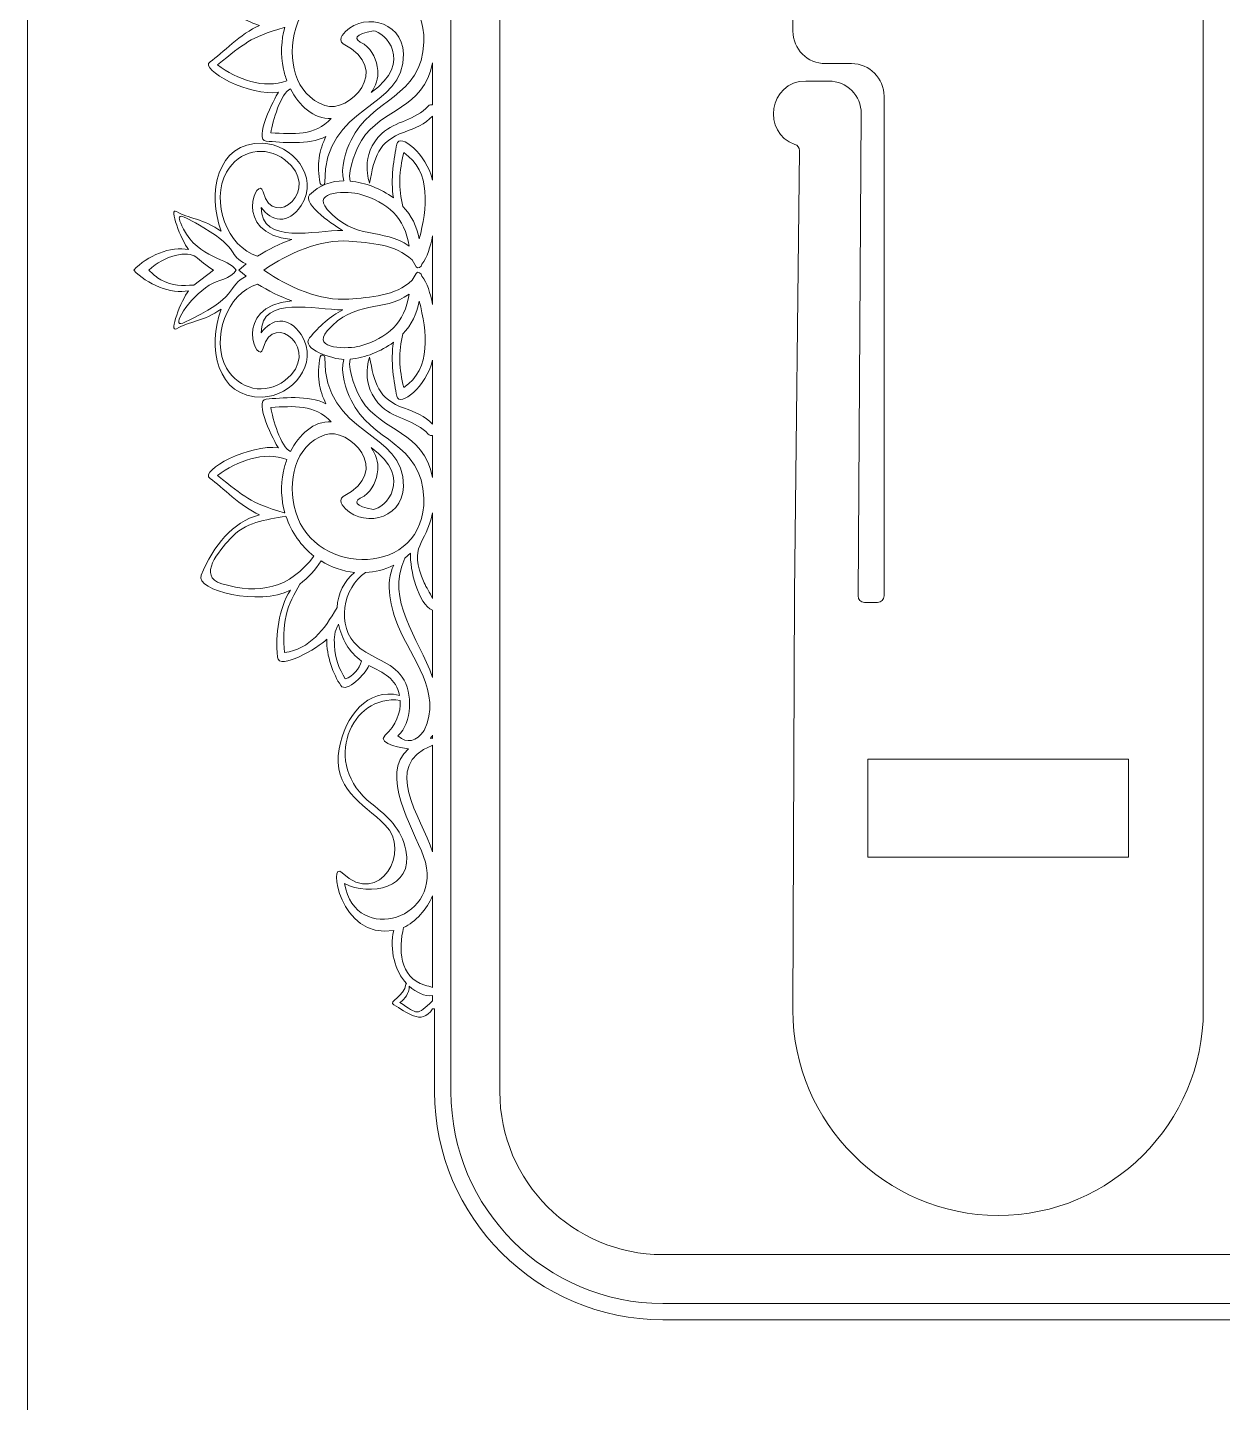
# Model space of a CAD drawing. Header units: millimetres. Extents: x -295 to 213, y -77 to 90.
# Drawn here: x 3.04 to 39.73, y -20.41 to 21.78 of the extents above; entities that cross this region are included whole.
import ezdxf

# ---------------------------------------------------------------- set-up
doc = ezdxf.new("R2010")
doc.units = ezdxf.units.MM
doc.header["$MEASUREMENT"] = 0
doc.layers.add('Layer 1', color=7, linetype='Continuous')

msp = doc.modelspace()

# ---------------------------------------------------------------- linework, layer by layer
at = {"layer": 'Layer 1', "color": 240, "lineweight": 9}
for points in [[(3.0449, 49.3368), (3.0449, 49.3368), (3.0449, -20.6605), (3.0449, -20.6605)], [(17.5447, 39.1249), (17.5447, 39.1249), (17.5447, -10.875), (17.5447, -10.875)], [(26.5415, 36.625), (26.5415, 36.625), (26.5415, 21.671), (26.5415, 21.671)], [(39.1413, -8.3749), (39.1413, -8.3749), (39.1413, 36.625), (39.1413, 36.625)], [(26.5415, 21.671), (26.5415, 21.1206), (26.991, 20.671), (27.5413, 20.671)], [(27.5413, 20.671), (27.5413, 20.671), (28.3417, 20.671), (28.3417, 20.671)], [(28.3417, 20.671), (28.8922, 20.671), (29.3417, 20.2214), (29.3417, 19.671)], [(27.6416, 20.1371), (27.6416, 20.1371), (26.9413, 20.1371), (26.9413, 20.1371)], [(28.6414, 19.1377), (28.6451, 19.689), (28.1908, 20.1371), (27.6416, 20.1371)], [(29.3417, 19.671), (29.3417, 19.671), (29.3417, 4.337), (29.3417, 4.337)], [(28.5415, 4.3376), (28.5415, 4.3376), (28.6414, 19.1377), (28.6414, 19.1377)], [(28.7416, 4.137), (28.6312, 4.137), (28.541, 4.2271), (28.5415, 4.3376)], [(29.3417, 4.337), (29.3417, 4.2276), (29.251, 4.137), (29.1416, 4.137)], [(29.1416, 4.137), (29.1416, 4.137), (28.7416, 4.137), (28.7416, 4.137)], [(17.5447, -10.875), (17.5447, -13.6288), (19.7909, -15.875), (22.5447, -15.875)], [(22.5447, -15.875), (22.5447, -15.875), (42.5448, -15.875), (42.5448, -15.875)]]:
    msp.add_open_spline(points, degree=3, dxfattribs=at)
at = {"layer": 'Layer 1', "color": 114, "lineweight": 20}
for points in [[(16.0448, -10.875), (16.0448, -10.875), (16.0448, 39.1249), (16.0448, 39.1249)], [(15.4802, 20.6983), (15.4802, 20.6983), (15.4802, 19.4046), (15.4802, 19.4046)], [(15.4802, 19.062), (15.4802, 19.062), (15.4802, 17.0976), (15.4802, 17.0976)], [(15.4802, 15.3913), (15.4802, 15.3913), (15.4802, 14.4943), (15.4802, 14.4943)], [(14.8501, 14.6459), (14.8501, 14.6459), (14.981, 14.433), (14.981, 14.433)], [(15.4802, 14.4943), (15.4802, 14.4943), (15.4802, 13.2775), (15.4802, 13.2775)], [(8.7562, 14.3344), (8.7562, 14.3344), (8.1541, 13.8755), (8.1541, 13.8755)], [(14.981, 14.2358), (14.981, 14.2358), (14.8501, 14.0229), (14.8501, 14.0229)], [(15.4802, 9.6068), (15.4802, 9.6068), (15.4802, 11.5712), (15.4802, 11.5712)], [(15.4802, 7.9705), (15.4802, 7.9705), (15.4802, 9.2642), (15.4802, 9.2642)], [(15.4802, 4.2602), (15.4802, 4.2602), (15.4802, 6.8874), (15.4802, 6.8874)], [(14.6339, 5.4938), (14.0285, 4.1971), (15.0433, 3.0779), (15.4802, 1.8355)], [(14.8062, 5.6464), (14.8062, 5.6464), (14.6339, 5.4938), (14.6339, 5.4938)], [(15.4802, 3.8959), (15.0428, 4.0845), (14.7742, 5.152), (14.8062, 5.6464)], [(15.4802, 1.8355), (15.4802, 1.8355), (15.4802, 3.8959), (15.4802, 3.8959)], [(15.4802, -0.04), (15.4802, -0.04), (15.4802, 0.0636), (15.4802, 0.0636)], [(15.4802, -3.513), (15.4802, -3.513), (15.4802, -0.2402), (15.4802, -0.2402)], [(15.4802, -7.6738), (15.4802, -7.6738), (15.4802, -4.8667), (15.4802, -4.8667)], [(15.4802, -8.0896), (15.4802, -8.0896), (15.4802, -7.9263), (15.4802, -7.9263)], [(22.5447, -17.875), (18.687, -17.875), (15.5447, -14.7327), (15.5447, -10.875)], [(22.5447, -17.375), (18.9632, -17.375), (16.0448, -14.4567), (16.0448, -10.875)], [(42.5448, -17.375), (42.5448, -17.375), (22.5447, -17.375), (22.5447, -17.375)], [(42.5448, -17.875), (42.5448, -17.875), (22.5447, -17.875), (22.5447, -17.875)]]:
    msp.add_open_spline(points, degree=3, dxfattribs=at)
for points, knots in [([(15.4802, -8.3347), (15.1373, -8.8702), (14.6688, -8.411), (14.2884, -8.2096), (14.2884, -8.2096), (14.1059, -8.113), (14.6223, -7.9515), (14.6635, -7.5786), (14.6635, -7.5786), (14.6648, -7.566), (14.6719, -7.5593), (14.6768, -7.5522), (14.6768, -7.5522), (14.3322, -7.1936), (14.1458, -6.504), (14.2885, -5.9284), (14.2885, -5.9284), (12.6176, -6.2124), (12.2554, -3.7293), (12.7074, -4.1572), (12.7074, -4.1572), (13.8667, -5.258), (14.8305, -3.455), (14.03, -2.694), (14.03, -2.694), (13.3149, -1.9951), (12.3962, -1.5882), (12.6152, -0.3501), (12.6152, -0.3501), (12.7904, 0.6408), (13.4794, 1.5261), (14.4669, 1.2861), (14.4669, 1.2861), (14.3628, 1.8005), (13.9707, 1.9761), (13.5217, 2.2045), (13.5217, 2.2045), (13.4466, 1.9653), (12.8334, 1.3357), (12.6611, 1.5898), (12.6611, 1.5898), (12.4342, 1.9265), (12.2167, 2.5029), (12.234, 3.0074), (12.234, 3.0074), (11.9626, 2.7427), (10.7573, 2.0291), (10.7179, 2.4627), (10.7179, 2.4627), (10.6575, 3.1746), (10.7481, 3.9214), (11.1159, 4.5139), (11.1159, 4.5139), (10.1793, 4.0184), (8.1798, 4.507), (8.3751, 4.9698), (8.3751, 4.9698), (8.7714, 5.9027), (9.3318, 6.6), (10.1635, 6.825), (10.1635, 6.825), (9.5981, 7.0726), (9.0173, 7.6818), (8.6485, 7.9429), (8.6485, 7.9429), (8.3055, 8.1849), (9.8986, 9.0175), (10.7489, 8.8783), (10.7489, 8.8783), (10.6286, 9.0362), (9.9771, 10.3509), (10.3673, 10.3769), (10.3673, 10.3769), (10.8407, 10.4098), (11.6752, 10.5114), (12.209, 10.2323), (12.209, 10.2323), (12.0024, 10.6394), (11.9179, 11.1111), (12.0285, 11.6724), (12.0285, 11.6724), (12.0464, 11.7631), (12.1796, 11.7416), (12.1778, 11.6501), (12.1778, 11.6501), (12.1307, 9.2493), (14.6472, 9.4129), (14.5856, 7.6968), (14.5856, 7.6968), (14.5473, 6.6256), (13.2283, 6.4115), (12.7025, 7.1345), (12.7025, 7.1345), (12.6484, 7.209), (12.637, 7.3374), (12.7325, 7.3858), (12.7325, 7.3858), (14.2964, 8.1812), (12.8868, 9.541), (12.1752, 9.2854), (12.1752, 9.2854), (11.2326, 8.9469), (11.0106, 7.8516), (11.2805, 6.9123), (11.2805, 6.9123), (11.8613, 4.8907), (15.2714, 4.909), (15.2119, 7.3345), (15.2119, 7.3345), (15.1696, 9.0517), (13.5806, 9.0623), (12.9767, 10.3455), (12.9767, 10.3455), (12.8323, 10.6519), (12.6278, 11.2121), (12.7543, 11.5946), (12.7543, 11.5946), (12.4354, 11.5967), (11.4188, 11.9175), (11.7065, 12.259), (11.7065, 12.259), (11.9965, 12.6009), (12.3391, 12.9231), (12.7269, 13.1176), (12.7269, 13.1176), (11.8988, 13.1057), (10.2109, 13.5768), (10.2173, 12.4096), (10.2173, 12.4096), (10.5173, 12.848), (11.0531, 12.9551), (11.4424, 12.3555), (11.4424, 12.3555), (12.0292, 11.451), (11.1469, 10.4621), (10.2627, 10.4384), (10.2627, 10.4384), (8.8377, 10.4002), (8.5708, 11.9953), (8.9869, 13.1398), (8.9869, 13.1398), (8.472, 12.7597), (7.9503, 12.7471), (7.6234, 12.537), (7.6234, 12.537), (7.3675, 12.3726), (7.7604, 13.4223), (7.9922, 13.7037), (7.9922, 13.7037), (7.4445, 13.5875), (6.7083, 13.8971), (6.3066, 14.3344), (6.3066, 14.3344), (6.7083, 14.7717), (7.4445, 15.0813), (7.9922, 14.9651), (7.9922, 14.9651), (7.7604, 15.2465), (7.3675, 16.2962), (7.6234, 16.1318), (7.6234, 16.1318), (7.9503, 15.9217), (8.472, 15.9091), (8.9869, 15.529), (8.9869, 15.529), (8.5708, 16.6735), (8.8377, 18.2686), (10.2627, 18.2304), (10.2627, 18.2304), (11.1469, 18.2067), (12.0292, 17.2178), (11.4424, 16.3133), (11.4424, 16.3133), (11.0531, 15.7137), (10.5173, 15.8208), (10.2173, 16.2592), (10.2173, 16.2592), (10.2109, 15.092), (11.8988, 15.5631), (12.7269, 15.5512), (12.7269, 15.5512), (12.5499, 15.6399), (11.4444, 16.37), (11.7065, 16.6436), (11.7065, 16.6436), (12.0026, 16.9519), (12.372, 17.0717), (12.7543, 17.0742), (12.7543, 17.0742), (12.6278, 17.4567), (12.8323, 18.0169), (12.9767, 18.3233), (12.9767, 18.3233), (13.5806, 19.6065), (15.1696, 19.6171), (15.2119, 21.3343), (15.2119, 21.3343), (15.2714, 23.7598), (11.8613, 23.7781), (11.2805, 21.7565), (11.2805, 21.7565), (11.0106, 20.8172), (11.2326, 19.7219), (12.1752, 19.3834), (12.1752, 19.3834), (12.8868, 19.1278), (14.2964, 20.4876), (12.7325, 21.283), (12.7325, 21.283), (12.637, 21.3314), (12.6484, 21.4598), (12.7025, 21.5343), (12.7025, 21.5343), (13.2283, 22.2573), (14.5473, 22.0432), (14.5856, 20.972), (14.5856, 20.972), (14.6472, 19.2559), (12.1307, 19.4195), (12.1778, 17.0187), (12.1778, 17.0187), (12.1796, 16.9272), (12.0464, 16.9057), (12.0285, 16.9964), (12.0285, 16.9964), (11.9179, 17.5577), (12.0024, 18.0294), (12.209, 18.4365), (12.209, 18.4365), (11.6752, 18.1574), (10.8407, 18.259), (10.3673, 18.2919), (10.3673, 18.2919), (9.9771, 18.3179), (10.6286, 19.6326), (10.7489, 19.7905), (10.7489, 19.7905), (9.8986, 19.6513), (8.3055, 20.4839), (8.6485, 20.7259), (8.6485, 20.7259), (9.0173, 20.987), (9.5981, 21.5962), (10.1635, 21.8438), (10.1635, 21.8438), (9.0646, 22.141), (8.2221, 23.6624), (8.3915, 23.8361), (8.3915, 23.8361), (8.9859, 24.445), (10.3691, 24.55), (11.1159, 24.1549), (11.1159, 24.1549), (10.7555, 24.7355), (10.507, 26.34), (10.8305, 26.3277), (10.8305, 26.3277), (11.2956, 26.3095), (11.8363, 26.0493), (12.234, 25.6614), (12.234, 25.6614), (12.2239, 25.9569), (12.4803, 27.1954), (12.785, 27.1325), (12.785, 27.1325), (13.0119, 27.086), (13.4232, 26.7774), (13.5217, 26.4643), (13.5217, 26.4643), (13.9707, 26.6927), (14.3628, 26.8683), (14.4669, 27.3827), (14.4669, 27.3827), (13.0681, 27.0428), (12.06, 29.0668), (12.9393, 30.3689), (12.9393, 30.3689), (13.2142, 30.7761), (13.6826, 31.0234), (14.03, 31.3628), (14.03, 31.3628), (14.8305, 32.1238), (13.8667, 33.9269), (12.7074, 32.8261), (12.7074, 32.8261), (12.2554, 32.3981), (12.6176, 34.8813), (14.2885, 34.5973), (14.2885, 34.5973), (14.1458, 35.1729), (14.3322, 35.8625), (14.6768, 36.2211), (14.6768, 36.2211), (14.5549, 36.3977), (14.6807, 36.5504), (14.2884, 36.74), (14.2884, 36.74), (14.0823, 36.8396), (14.9059, 37.2509), (14.9996, 37.2606), (14.9996, 37.2606), (15.1836, 37.2804), (15.3746, 37.1687), (15.4802, 37.0036)], [0, 0, 0, 0, 0.012987, 0.012987, 0.012987, 0.012987, 0.025974, 0.025974, 0.025974, 0.025974, 0.038961, 0.038961, 0.038961, 0.038961, 0.0519481, 0.0519481, 0.0519481, 0.0519481, 0.0649351, 0.0649351, 0.0649351, 0.0649351, 0.0779221, 0.0779221, 0.0779221, 0.0779221, 0.0909091, 0.0909091, 0.0909091, 0.0909091, 0.1038961, 0.1038961, 0.1038961, 0.1038961, 0.1168831, 0.1168831, 0.1168831, 0.1168831, 0.1298701, 0.1298701, 0.1298701, 0.1298701, 0.1428571, 0.1428571, 0.1428571, 0.1428571, 0.1558442, 0.1558442, 0.1558442, 0.1558442, 0.1688312, 0.1688312, 0.1688312, 0.1688312, 0.1818182, 0.1818182, 0.1818182, 0.1818182, 0.1948052, 0.1948052, 0.1948052, 0.1948052, 0.2077922, 0.2077922, 0.2077922, 0.2077922, 0.2207792, 0.2207792, 0.2207792, 0.2207792, 0.2337662, 0.2337662, 0.2337662, 0.2337662, 0.2467532, 0.2467532, 0.2467532, 0.2467532, 0.2597403, 0.2597403, 0.2597403, 0.2597403, 0.2727273, 0.2727273, 0.2727273, 0.2727273, 0.2857143, 0.2857143, 0.2857143, 0.2857143, 0.2987013, 0.2987013, 0.2987013, 0.2987013, 0.3116883, 0.3116883, 0.3116883, 0.3116883, 0.3246753, 0.3246753, 0.3246753, 0.3246753, 0.3376623, 0.3376623, 0.3376623, 0.3376623, 0.3506494, 0.3506494, 0.3506494, 0.3506494, 0.3636364, 0.3636364, 0.3636364, 0.3636364, 0.3766234, 0.3766234, 0.3766234, 0.3766234, 0.3896104, 0.3896104, 0.3896104, 0.3896104, 0.4025974, 0.4025974, 0.4025974, 0.4025974, 0.4155844, 0.4155844, 0.4155844, 0.4155844, 0.4285714, 0.4285714, 0.4285714, 0.4285714, 0.4415584, 0.4415584, 0.4415584, 0.4415584, 0.4545455, 0.4545455, 0.4545455, 0.4545455, 0.4675325, 0.4675325, 0.4675325, 0.4675325, 0.4805195, 0.4805195, 0.4805195, 0.4805195, 0.4935065, 0.4935065, 0.4935065, 0.4935065, 0.5064935, 0.5064935, 0.5064935, 0.5064935, 0.5194805, 0.5194805, 0.5194805, 0.5194805, 0.5324675, 0.5324675, 0.5324675, 0.5324675, 0.5454545, 0.5454545, 0.5454545, 0.5454545, 0.5584416, 0.5584416, 0.5584416, 0.5584416, 0.5714286, 0.5714286, 0.5714286, 0.5714286, 0.5844156, 0.5844156, 0.5844156, 0.5844156, 0.5974026, 0.5974026, 0.5974026, 0.5974026, 0.6103896, 0.6103896, 0.6103896, 0.6103896, 0.6233766, 0.6233766, 0.6233766, 0.6233766, 0.6363636, 0.6363636, 0.6363636, 0.6363636, 0.6493506, 0.6493506, 0.6493506, 0.6493506, 0.6623377, 0.6623377, 0.6623377, 0.6623377, 0.6753247, 0.6753247, 0.6753247, 0.6753247, 0.6883117, 0.6883117, 0.6883117, 0.6883117, 0.7012987, 0.7012987, 0.7012987, 0.7012987, 0.7142857, 0.7142857, 0.7142857, 0.7142857, 0.7272727, 0.7272727, 0.7272727, 0.7272727, 0.7402597, 0.7402597, 0.7402597, 0.7402597, 0.7532468, 0.7532468, 0.7532468, 0.7532468, 0.7662338, 0.7662338, 0.7662338, 0.7662338, 0.7792208, 0.7792208, 0.7792208, 0.7792208, 0.7922078, 0.7922078, 0.7922078, 0.7922078, 0.8051948, 0.8051948, 0.8051948, 0.8051948, 0.8181818, 0.8181818, 0.8181818, 0.8181818, 0.8311688, 0.8311688, 0.8311688, 0.8311688, 0.8441558, 0.8441558, 0.8441558, 0.8441558, 0.8571429, 0.8571429, 0.8571429, 0.8571429, 0.8701299, 0.8701299, 0.8701299, 0.8701299, 0.8831169, 0.8831169, 0.8831169, 0.8831169, 0.8961039, 0.8961039, 0.8961039, 0.8961039, 0.9090909, 0.9090909, 0.9090909, 0.9090909, 0.9220779, 0.9220779, 0.9220779, 0.9220779, 0.9350649, 0.9350649, 0.9350649, 0.9350649, 0.9480519, 0.9480519, 0.9480519, 0.9480519, 0.961039, 0.961039, 0.961039, 0.961039, 0.974026, 0.974026, 0.974026, 0.974026, 1, 1, 1, 1]), ([(10.9016, 20.5037), (10.9252, 20.3872), (10.9633, 20.2645), (11.0113, 20.141), (11.0113, 20.141), (10.2879, 19.8862), (9.4928, 20.1823), (8.8742, 20.6363), (8.8742, 20.6363), (9.7362, 21.2968), (9.8327, 21.4634), (10.9207, 21.7771), (10.9207, 21.7771), (10.929, 21.778), (10.9362, 21.7771), (10.9441, 21.778), (10.9441, 21.778), (10.8352, 21.3887), (10.8093, 20.9599), (10.9016, 20.5037)], [0, 0, 0, 0, 0.1666667, 0.1666667, 0.1666667, 0.1666667, 0.3333333, 0.3333333, 0.3333333, 0.3333333, 0.5, 0.5, 0.5, 0.5, 0.6666667, 0.6666667, 0.6666667, 0.6666667, 1, 1, 1, 1]), ([(13.7976, 20.4616), (13.7624, 20.7862), (13.6457, 21.0772), (13.3778, 21.2657), (13.3778, 21.2657), (12.9999, 21.4358), (13.0956, 21.5736), (13.6645, 21.6792), (13.6645, 21.6792), (13.9916, 21.6521), (14.9362, 20.7435), (13.5922, 19.7818), (13.5922, 19.7818), (13.7352, 19.9898), (13.8234, 20.2229), (13.7976, 20.4616)], [0, 0, 0, 0, 0.2, 0.2, 0.2, 0.2, 0.4, 0.4, 0.4, 0.4, 0.6, 0.6, 0.6, 0.6, 1, 1, 1, 1]), ([(15.4802, 17.0976), (15.2978, 17.9016), (14.4657, 18.5669), (14.3846, 18.197), (14.3846, 18.197), (14.2964, 17.7993), (14.186, 17.1082), (14.277, 16.5496), (14.277, 16.5496), (13.8979, 16.8305), (13.4207, 17.0233), (12.946, 17.0659), (12.946, 17.0659), (12.8654, 17.4278), (13.1752, 18.1234), (13.299, 18.3165), (13.299, 18.3165), (13.9437, 19.327), (15.202, 19.2511), (15.4802, 20.6983)], [0, 0, 0, 0, 0.1666667, 0.1666667, 0.1666667, 0.1666667, 0.3333333, 0.3333333, 0.3333333, 0.3333333, 0.5, 0.5, 0.5, 0.5, 0.6666667, 0.6666667, 0.6666667, 0.6666667, 1, 1, 1, 1]), ([(12.3714, 18.9903), (11.8496, 18.4393), (11.2224, 18.514), (10.5129, 18.5454), (10.5129, 18.5454), (10.5668, 18.896), (10.8193, 19.758), (11.1189, 19.9015), (11.1189, 19.9015), (11.3803, 19.3948), (11.8289, 18.9488), (12.3714, 18.9903)], [0, 0, 0, 0, 0.25, 0.25, 0.25, 0.25, 0.5, 0.5, 0.5, 0.5, 1, 1, 1, 1]), ([(15.4802, 19.4046), (15.4361, 19.4164), (15.3873, 19.4076), (15.3498, 19.3673), (15.3498, 19.3673), (14.9472, 18.9322), (14.3539, 18.9157), (13.9278, 18.5286)], [0, 0, 0, 0, 0.3333333, 0.3333333, 0.3333333, 0.3333333, 1, 1, 1, 1]), ([(13.9278, 18.5286), (13.2075, 17.8725), (13.548, 16.9998), (13.5483, 17.0021), (13.5483, 17.0021), (13.6935, 17.7976), (13.798, 18.278), (14.6156, 18.5716), (14.6156, 18.5716), (14.9347, 18.6857), (15.247, 18.8073), (15.4802, 19.062)], [0, 0, 0, 0, 0.25, 0.25, 0.25, 0.25, 0.5, 0.5, 0.5, 0.5, 1, 1, 1, 1]), ([(10.1087, 14.7639), (9.177, 15.0349), (8.652, 16.4413), (9.1584, 17.3435), (9.1584, 17.3435), (9.5314, 18.0062), (10.3479, 18.1781), (10.9463, 17.7226), (10.9463, 17.7226), (12.1253, 16.8226), (10.5879, 15.5318), (10.2797, 16.7339), (10.2797, 16.7339), (10.1277, 17.3195), (9.2689, 15.4527), (11.1582, 15.2744), (11.1582, 15.2744), (10.7899, 15.1423), (10.4368, 14.9695), (10.1087, 14.7639)], [0, 0, 0, 0, 0.1666667, 0.1666667, 0.1666667, 0.1666667, 0.3333333, 0.3333333, 0.3333333, 0.3333333, 0.5, 0.5, 0.5, 0.5, 0.6666667, 0.6666667, 0.6666667, 0.6666667, 1, 1, 1, 1]), ([(14.5957, 17.939), (15.4578, 17.3666), (15.3112, 16.2064), (15.0726, 15.2905), (15.0726, 15.2905), (14.9996, 15.6788), (14.8286, 16.0141), (14.5725, 16.2885), (14.5725, 16.2885), (14.4285, 16.8241), (14.4536, 17.3922), (14.5957, 17.939)], [0, 0, 0, 0, 0.25, 0.25, 0.25, 0.25, 0.5, 0.5, 0.5, 0.5, 1, 1, 1, 1]), ([(13.2429, 16.6661), (14.1204, 16.4121), (14.6257, 15.9461), (14.7627, 15.0696), (14.7627, 15.0696), (13.9656, 15.6492), (13.0898, 15.2234), (12.245, 16.1991), (12.245, 16.1991), (11.7352, 16.7884), (12.9364, 16.7535), (13.2429, 16.6661)], [0, 0, 0, 0, 0.25, 0.25, 0.25, 0.25, 0.5, 0.5, 0.5, 0.5, 1, 1, 1, 1]), ([(9.4491, 14.3344), (9.237, 14.6946), (8.2941, 14.6954), (7.8333, 15.5952), (7.8333, 15.5952), (7.5528, 16.143), (7.712, 16.0758), (8.4592, 15.6332), (8.4592, 15.6332), (9.5973, 14.9591), (9.183, 14.7906), (9.7589, 14.5236)], [0, 0, 0, 0, 0.25, 0.25, 0.25, 0.25, 0.5, 0.5, 0.5, 0.5, 1, 1, 1, 1]), ([(14.8501, 14.0229), (14.3525, 13.536), (13.5518, 13.4994), (12.9132, 13.4473), (12.9132, 13.4473), (12.0406, 13.3762), (11.0626, 13.8063), (10.3018, 14.3344), (10.3018, 14.3344), (11.0626, 14.8625), (12.0406, 15.2926), (12.9132, 15.2215), (12.9132, 15.2215), (13.5518, 15.1694), (14.3525, 15.1328), (14.8501, 14.6459)], [0, 0, 0, 0, 0.2, 0.2, 0.2, 0.2, 0.4, 0.4, 0.4, 0.4, 0.6, 0.6, 0.6, 0.6, 1, 1, 1, 1]), ([(14.981, 14.433), (14.996, 14.3522), (15.1645, 14.4368), (15.1508, 14.5151), (15.1508, 14.5151), (15.313, 14.7238), (15.4176, 15.0464), (15.4802, 15.3913)], [0, 0, 0, 0, 0.3333333, 0.3333333, 0.3333333, 0.3333333, 1, 1, 1, 1]), ([(6.7724, 14.3344), (7.2449, 14.8001), (7.9815, 14.9372), (8.214, 14.7399), (8.214, 14.7399), (8.3394, 14.6336), (8.542, 14.4652), (8.7562, 14.3344)], [0, 0, 0, 0, 0.3333333, 0.3333333, 0.3333333, 0.3333333, 1, 1, 1, 1]), ([(9.7589, 14.5236), (9.7589, 14.5236), (9.5333, 14.3344), (9.5333, 14.3344), (9.5333, 14.3344), (9.5333, 14.3344), (9.7589, 14.1452), (9.7589, 14.1452)], [0, 0, 0, 0, 0.3333333, 0.3333333, 0.3333333, 0.3333333, 1, 1, 1, 1]), ([(8.1541, 13.8755), (7.791, 13.8548), (7.5092, 13.8372), (7.1399, 14.0398), (7.1399, 14.0398), (7.001, 14.1157), (6.8849, 14.2236), (6.7724, 14.3344)], [0, 0, 0, 0, 0.3333333, 0.3333333, 0.3333333, 0.3333333, 1, 1, 1, 1]), ([(9.7589, 14.1452), (9.1632, 13.8692), (9.5445, 13.4682), (7.8121, 12.7118), (7.8121, 12.7118), (7.4226, 12.5417), (8.0033, 13.4883), (8.6226, 13.8709), (8.6226, 13.8709), (8.8663, 14.0219), (9.2955, 14.0734), (9.4491, 14.3344)], [0, 0, 0, 0, 0.25, 0.25, 0.25, 0.25, 0.5, 0.5, 0.5, 0.5, 1, 1, 1, 1]), ([(15.4802, 13.2775), (15.4176, 13.6224), (15.313, 13.945), (15.1508, 14.1537), (15.1508, 14.1537), (15.1645, 14.232), (14.996, 14.3166), (14.981, 14.2358)], [0, 0, 0, 0, 0.3333333, 0.3333333, 0.3333333, 0.3333333, 1, 1, 1, 1]), ([(10.1087, 13.9049), (9.177, 13.6339), (8.652, 12.2275), (9.1584, 11.3253), (9.1584, 11.3253), (9.5314, 10.6626), (10.3479, 10.4907), (10.9463, 10.9462), (10.9463, 10.9462), (12.1253, 11.8462), (10.5879, 13.137), (10.2797, 11.9349), (10.2797, 11.9349), (10.1277, 11.3493), (9.2689, 13.2161), (11.1582, 13.3944), (11.1582, 13.3944), (10.7899, 13.5265), (10.4368, 13.6993), (10.1087, 13.9049)], [0, 0, 0, 0, 0.1666667, 0.1666667, 0.1666667, 0.1666667, 0.3333333, 0.3333333, 0.3333333, 0.3333333, 0.5, 0.5, 0.5, 0.5, 0.6666667, 0.6666667, 0.6666667, 0.6666667, 1, 1, 1, 1]), ([(13.2429, 12.0027), (14.1204, 12.2567), (14.6257, 12.7227), (14.7627, 13.5992), (14.7627, 13.5992), (13.9656, 13.0196), (13.0898, 13.4454), (12.245, 12.4697), (12.245, 12.4697), (11.7352, 11.8804), (12.9364, 11.9153), (13.2429, 12.0027)], [0, 0, 0, 0, 0.25, 0.25, 0.25, 0.25, 0.5, 0.5, 0.5, 0.5, 1, 1, 1, 1]), ([(14.5957, 10.7298), (15.4578, 11.3022), (15.3112, 12.4624), (15.0726, 13.3783), (15.0726, 13.3783), (14.9996, 12.99), (14.8286, 12.6547), (14.5725, 12.3803), (14.5725, 12.3803), (14.4285, 11.8447), (14.4536, 11.2766), (14.5957, 10.7298)], [0, 0, 0, 0, 0.25, 0.25, 0.25, 0.25, 0.5, 0.5, 0.5, 0.5, 1, 1, 1, 1]), ([(15.4802, 11.5712), (15.2978, 10.7672), (14.4657, 10.1019), (14.3846, 10.4718), (14.3846, 10.4718), (14.2964, 10.8695), (14.186, 11.5606), (14.277, 12.1192), (14.277, 12.1192), (13.8979, 11.8383), (13.4207, 11.6455), (12.946, 11.6029), (12.946, 11.6029), (12.8654, 11.241), (13.1752, 10.5454), (13.299, 10.3523), (13.299, 10.3523), (13.9437, 9.3418), (15.202, 9.4177), (15.4802, 7.9705)], [0, 0, 0, 0, 0.1666667, 0.1666667, 0.1666667, 0.1666667, 0.3333333, 0.3333333, 0.3333333, 0.3333333, 0.5, 0.5, 0.5, 0.5, 0.6666667, 0.6666667, 0.6666667, 0.6666667, 1, 1, 1, 1]), ([(13.9278, 10.1402), (13.2075, 10.7963), (13.548, 11.669), (13.5483, 11.6667), (13.5483, 11.6667), (13.6935, 10.8712), (13.798, 10.3908), (14.6156, 10.0972), (14.6156, 10.0972), (14.9347, 9.9831), (15.247, 9.8615), (15.4802, 9.6068)], [0, 0, 0, 0, 0.25, 0.25, 0.25, 0.25, 0.5, 0.5, 0.5, 0.5, 1, 1, 1, 1]), ([(12.3714, 9.6785), (11.8496, 10.2295), (11.2224, 10.1548), (10.5129, 10.1234), (10.5129, 10.1234), (10.5668, 9.7728), (10.8193, 8.9108), (11.1189, 8.7673), (11.1189, 8.7673), (11.3803, 9.274), (11.8289, 9.72), (12.3714, 9.6785)], [0, 0, 0, 0, 0.25, 0.25, 0.25, 0.25, 0.5, 0.5, 0.5, 0.5, 1, 1, 1, 1]), ([(15.4802, 9.2642), (15.4361, 9.2524), (15.3873, 9.2612), (15.3498, 9.3015), (15.3498, 9.3015), (14.9472, 9.7366), (14.3539, 9.7531), (13.9278, 10.1402)], [0, 0, 0, 0, 0.3333333, 0.3333333, 0.3333333, 0.3333333, 1, 1, 1, 1]), ([(13.7976, 8.2072), (13.7624, 7.8826), (13.6457, 7.5916), (13.3778, 7.4031), (13.3778, 7.4031), (12.9999, 7.233), (13.0956, 7.0952), (13.6645, 6.9896), (13.6645, 6.9896), (13.9916, 7.0167), (14.9362, 7.9253), (13.5922, 8.887), (13.5922, 8.887), (13.7352, 8.679), (13.8234, 8.4459), (13.7976, 8.2072)], [0, 0, 0, 0, 0.2, 0.2, 0.2, 0.2, 0.4, 0.4, 0.4, 0.4, 0.6, 0.6, 0.6, 0.6, 1, 1, 1, 1]), ([(10.9016, 8.1651), (10.9252, 8.2816), (10.9633, 8.4043), (11.0113, 8.5278), (11.0113, 8.5278), (10.2879, 8.7826), (9.4928, 8.4865), (8.8742, 8.0325), (8.8742, 8.0325), (9.7362, 7.372), (9.8327, 7.2054), (10.9207, 6.8917), (10.9207, 6.8917), (10.929, 6.8908), (10.9362, 6.8917), (10.9441, 6.8908), (10.9441, 6.8908), (10.8352, 7.2801), (10.8093, 7.7089), (10.9016, 8.1651)], [0, 0, 0, 0, 0.1666667, 0.1666667, 0.1666667, 0.1666667, 0.3333333, 0.3333333, 0.3333333, 0.3333333, 0.5, 0.5, 0.5, 0.5, 0.6666667, 0.6666667, 0.6666667, 0.6666667, 1, 1, 1, 1]), ([(10.9799, 6.7841), (10.3539, 6.668), (9.7227, 6.614), (9.2548, 6.0815), (9.2548, 6.0815), (8.9473, 5.7311), (8.2366, 4.9401), (9.0101, 4.7101), (9.0101, 4.7101), (10.1537, 4.3687), (11.1019, 4.5656), (11.8385, 5.5625), (11.8385, 5.5625), (11.4491, 5.8655), (11.1435, 6.2861), (10.9799, 6.7841)], [0, 0, 0, 0, 0.2, 0.2, 0.2, 0.2, 0.4, 0.4, 0.4, 0.4, 0.6, 0.6, 0.6, 0.6, 1, 1, 1, 1]), ([(15.4802, 6.8874), (15.279, 5.8658), (14.7115, 5.9309), (15.2254, 4.7375), (15.2254, 4.7375), (15.2843, 4.6008), (15.4006, 4.43), (15.4802, 4.2602)], [0, 0, 0, 0, 0.3333333, 0.3333333, 0.3333333, 0.3333333, 1, 1, 1, 1]), ([(10.9822, 3.7402), (10.8985, 3.3576), (10.8958, 2.9849), (10.9314, 2.5997), (10.9314, 2.5997), (11.7141, 2.7051), (12.1597, 3.3075), (12.5473, 3.9785), (12.5473, 3.9785), (12.5737, 4.4174), (12.7717, 4.8048), (13.0888, 5.0593), (13.0888, 5.0593), (12.7222, 5.0933), (12.3702, 5.2153), (12.0556, 5.4113), (12.0556, 5.4113), (11.8821, 5.1392), (11.6627, 4.8934), (11.4073, 4.702), (11.4073, 4.702), (11.2376, 4.3947), (11.0614, 4.1009), (10.9822, 3.7402)], [0, 0, 0, 0, 0.1428571, 0.1428571, 0.1428571, 0.1428571, 0.2857143, 0.2857143, 0.2857143, 0.2857143, 0.4285714, 0.4285714, 0.4285714, 0.4285714, 0.5714286, 0.5714286, 0.5714286, 0.5714286, 0.7142857, 0.7142857, 0.7142857, 0.7142857, 1, 1, 1, 1]), ([(15.2277, 0.2093), (15.7755, 1.385), (14.844, 2.4081), (14.4209, 3.4137), (14.4209, 3.4137), (14.1971, 3.9465), (14.0163, 4.7375), (14.2874, 5.282), (14.2874, 5.282), (14.0048, 5.1414), (13.7121, 5.0697), (13.4214, 5.0534), (13.4214, 5.0534), (12.7332, 4.6097), (12.4985, 3.3991), (13.1836, 2.7933), (13.1836, 2.7933), (13.5847, 2.438), (14.2364, 2.3097), (14.5519, 1.8446), (14.5519, 1.8446), (14.8801, 1.3619), (14.8559, 0.451), (14.4186, 0.0395), (14.4186, 0.0395), (14.7077, -0.1987), (14.9773, -0.1415), (15.2277, 0.2093)], [0, 0, 0, 0, 0.125, 0.125, 0.125, 0.125, 0.25, 0.25, 0.25, 0.25, 0.375, 0.375, 0.375, 0.375, 0.5, 0.5, 0.5, 0.5, 0.625, 0.625, 0.625, 0.625, 0.75, 0.75, 0.75, 0.75, 1, 1, 1, 1]), ([(12.47, 2.8009), (12.4925, 2.4204), (12.6076, 2.0977), (12.8023, 1.79), (12.8023, 1.79), (13.0507, 1.8757), (13.2168, 2.0933), (13.3006, 2.3396), (13.3006, 2.3396), (12.9082, 2.6204), (12.6926, 3.0099), (12.5928, 3.4742), (12.5928, 3.4742), (12.4645, 3.2409), (12.4543, 3.0788), (12.47, 2.8009)], [0, 0, 0, 0, 0.2, 0.2, 0.2, 0.2, 0.4, 0.4, 0.4, 0.4, 0.6, 0.6, 0.6, 0.6, 1, 1, 1, 1]), ([(15.206, -3.6627), (14.8727, -2.7542), (13.8318, -1.1409), (14.7439, -0.3526), (14.7439, -0.3526), (14.672, -0.3526), (13.7268, -0.2144), (14.0245, 0.0614), (14.0245, 0.0614), (14.3448, 0.3562), (14.511, 0.7557), (14.4905, 1.1306), (14.4905, 1.1306), (12.9768, 1.3486), (12.0343, -0.8191), (13.6133, -2.0447), (13.6133, -2.0447), (14.1191, -2.4374), (14.5144, -2.788), (14.6599, -3.4651), (14.6599, -3.4651), (14.9137, -4.6425), (13.5417, -4.8848), (12.7771, -4.4892), (12.7771, -4.4892), (13.1146, -6.4449), (15.8984, -5.5471), (15.206, -3.6627)], [0, 0, 0, 0, 0.125, 0.125, 0.125, 0.125, 0.25, 0.25, 0.25, 0.25, 0.375, 0.375, 0.375, 0.375, 0.5, 0.5, 0.5, 0.5, 0.625, 0.625, 0.625, 0.625, 0.75, 0.75, 0.75, 0.75, 1, 1, 1, 1]), ([(15.4802, 0.0636), (15.4599, 0.0297), (15.4381, -0.0022), (15.4157, -0.0327), (15.4157, -0.0327), (15.4405, -0.0282), (15.4629, -0.0313), (15.4802, -0.04)], [0, 0, 0, 0, 0.3333333, 0.3333333, 0.3333333, 0.3333333, 1, 1, 1, 1]), ([(15.4802, -0.2402), (15.476, -0.2429), (15.4713, -0.2454), (15.4654, -0.2475), (15.4654, -0.2475), (13.9062, -0.8649), (15.1213, -2.4385), (15.4802, -3.513)], [0, 0, 0, 0, 0.3333333, 0.3333333, 0.3333333, 0.3333333, 1, 1, 1, 1]), ([(15.4802, -4.8667), (15.3155, -5.2649), (14.9488, -5.6781), (14.5922, -5.8361), (14.5922, -5.8361), (14.4251, -6.49), (14.4632, -7.3624), (15.2397, -7.605), (15.2397, -7.605), (15.3269, -7.6324), (15.4062, -7.6462), (15.4802, -7.6738)], [0, 0, 0, 0, 0.25, 0.25, 0.25, 0.25, 0.5, 0.5, 0.5, 0.5, 1, 1, 1, 1]), ([(15.4802, -7.9263), (15.2435, -7.9575), (14.9803, -7.8271), (14.7668, -7.639), (14.7668, -7.639), (14.7535, -7.8645), (14.6466, -8.0239), (14.4766, -8.1387), (14.4766, -8.1387), (15.0469, -8.5113), (14.9774, -8.5485), (15.4802, -8.0896)], [0, 0, 0, 0, 0.25, 0.25, 0.25, 0.25, 0.5, 0.5, 0.5, 0.5, 1, 1, 1, 1]), ([(15.5447, -10.875), (15.5447, -10.875), (15.5447, -8.3347), (15.5447, -8.3347), (15.5447, -8.3347), (15.5447, -8.3347), (15.4802, -8.3347), (15.4802, -8.3347)], [0, 0, 0, 0, 0.3333333, 0.3333333, 0.3333333, 0.3333333, 1, 1, 1, 1])]:
    msp.add_open_spline(points, degree=3, knots=knots, dxfattribs=at)
at = {"layer": 'Layer 1', "color": 240, "lineweight": 9}
for points, knots in [([(26.9413, 20.1371), (25.7965, 20.1371), (25.5848, 18.5354), (26.6048, 18.1935), (26.6048, 18.1935), (26.6877, 18.1656), (26.7423, 18.0913), (26.7413, 18.0033)], [0, 0, 0, 0, 0.3333333, 0.3333333, 0.3333333, 0.3333333, 1, 1, 1, 1]), ([(26.7413, 18.0033), (26.7413, 18.0033), (26.5899, 4.4173), (26.5899, 4.4173), (26.5899, 4.4173), (26.5899, 4.4173), (26.5415, -8.3747), (26.5415, -8.3747)], [0, 0, 0, 0, 0.3333333, 0.3333333, 0.3333333, 0.3333333, 1, 1, 1, 1]), ([(36.8413, -0.675), (36.8413, -0.675), (36.8413, -3.675), (36.8413, -3.675), (36.8413, -3.675), (36.8413, -3.675), (28.8414, -3.675), (28.8414, -3.675), (28.8414, -3.675), (28.8414, -3.675), (28.8414, -0.675), (28.8414, -0.675), (28.8414, -0.675), (28.8414, -0.675), (36.8413, -0.675), (36.8413, -0.675)], [0, 0, 0, 0, 0.2, 0.2, 0.2, 0.2, 0.4, 0.4, 0.4, 0.4, 0.6, 0.6, 0.6, 0.6, 1, 1, 1, 1]), ([(26.5415, -8.3747), (26.5415, -11.8231), (29.3928, -14.6749), (32.8414, -14.6749), (32.8414, -14.6749), (36.306, -14.6749), (39.1413, -11.8394), (39.1413, -8.3749)], [0, 0, 0, 0, 0.3333333, 0.3333333, 0.3333333, 0.3333333, 1, 1, 1, 1])]:
    msp.add_open_spline(points, degree=3, knots=knots, dxfattribs=at)

doc.saveas('drawing.dxf')
